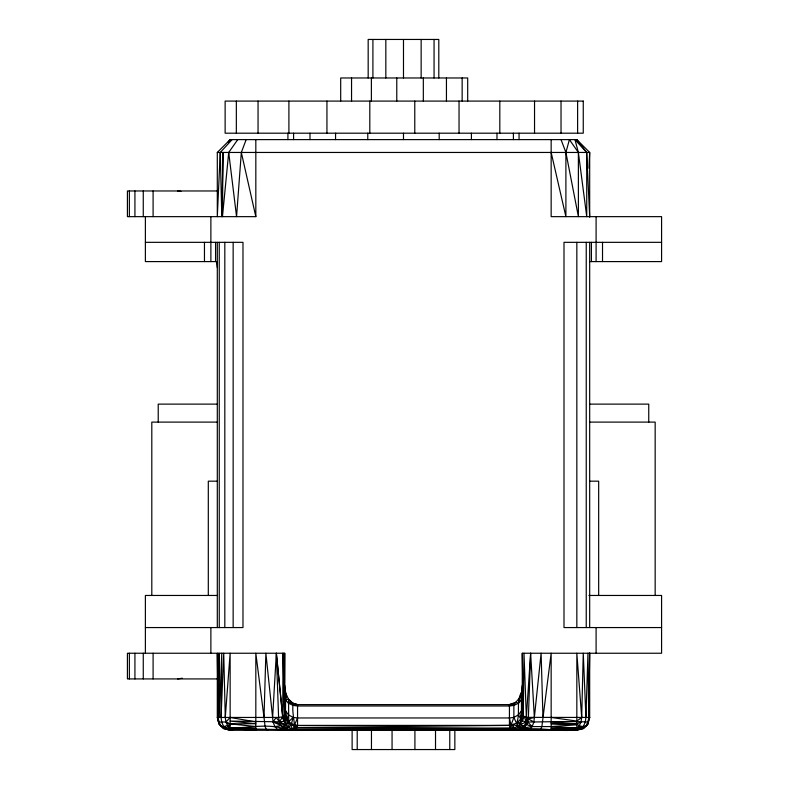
<?xml version="1.0" encoding="UTF-8"?>
<svg xmlns="http://www.w3.org/2000/svg" width="789" height="789" viewBox="0 0 789 789"><rect width="100%" height="100%" fill="white"/><g stroke="black" fill="none" stroke-linecap="round" stroke-linejoin="round"><path stroke-width="1.18" d="M589.679 652.967L589.679 717.448L587.963 723.868L583.229 728.572C562.222 733.967 539.163 725.535 518.265 730.289L293.784 729.786L288.636 727.28L286.2 725.111L284.582 714.223L284.711 653.243L127.414 653.243L127.414 678.925L217.064 678.925M525.661 730.289L520.553 729.549L526.983 730.289L529.429 729.529L532.151 726.57L533.897 721.915L534.36 717.448L530.632 653.243L528.383 717.448C529.123 727.419 518.738 730.259 510.532 728.385L280.085 730.289L277.501 729.5L274.799 726.531L273.073 721.896L276.15 717.448L279.464 721.817L283.843 721.274L285.835 717.319L284.582 714.223L282.995 653.243L282.758 716.649L279.464 721.817L230.141 721.077L255.823 723.71L230.141 723.868L225.92 722.004L218.898 722.004L218.267 721.077L217.3 653.243L217.3 717.448L219.017 723.868L220.733 725.86L223.751 728.572L230.141 730.289L576.838 730.289L583.229 728.572L587.963 723.868L588.722 717.448L589.679 653.243M221.058 717.448L223.721 653.243L225.279 717.448L225.92 722.004L227.755 725.86L230.141 727.981L255.823 728.326L230.141 728.572L226.719 729.342L223.751 726.57L221.758 722.389L221.058 717.448L221.788 653.243L219.204 717.448L219.017 653.243L218.247 717.448L219.017 723.868L223.751 728.572L230.141 730.289L232.587 730.219M230.141 727.981C248.298 728.188 267.727 723.049 285.312 729.164L288.636 727.28L285.5 710.81L284.711 699.202L285.5 699.784L288.537 699.212L293.133 703.384C291.812 712.201 294.701 720.613 294.622 729.302L292.601 729.085L288.715 721.58L288.537 699.212L285.657 693.038L284.711 685.345M285.657 693.038L285.5 710.81L284.799 714.686L286.89 720.012L296.713 728.079L510.532 728.385L513.945 729.953L518.56 729.874C523.896 728.158 526.727 722.685 527.032 717.369L589.679 717.448L586.247 725.86L583.84 727.981M267.649 730.289L266.396 729.5L265.074 726.531L264.009 717.448L265.873 653.243L273.073 721.896L281.318 725.673L283.064 728.109L288.636 727.28L291.437 723.927L293.104 717.418L288.468 714.834L285.5 710.81L284.711 707.368L284.799 714.686L284.582 714.223M587.963 723.868L586.247 725.86L576.838 727.981L551.156 728.326L576.838 728.572L580.26 729.342L583.229 726.57L585.221 722.389L585.921 717.448L587.963 653.243L588.722 717.448M530.632 653.243L526.371 717.339L526.667 724.608L532.151 726.57L551.156 726.57L576.838 727.981L579.215 725.86L581.049 722.004L581.7 717.448L583.258 653.243L585.921 717.448M232.114 139.614L220.259 152.455L217.3 216.65L217.3 152.455L230.141 139.614L576.838 139.614L589.679 152.455L589.679 217.143M588.959 168.195L589.679 152.455L217.3 152.455M551.156 730.289L551.156 653.243L541.885 726.57L540.564 729.529L534.666 730.289M588.939 595.458L661.586 595.458L661.586 653.243L522.269 653.243L522.269 713.226L523.294 716.106L527.032 717.369L527.486 721.797L532.151 726.57L523.778 727.941L529.429 729.529L521.637 729.204L518.56 729.874L511.4 728.789L517.525 726.787L520.03 724.618C522.88 711.678 520.227 698.354 522.269 685.345M272.619 717.448L276.347 653.243L282.758 716.649L284.523 714.676L284.711 653.243M246.158 139.614L241.326 152.455L236.562 216.65L228.711 152.455L237.745 139.614M225.279 717.448L230.141 653.243L230.141 730.289M286.486 695.553L285.5 699.784L285.579 692.377L284.711 689.034L285.5 699.784L288.468 703.206L293.104 705.405L297.552 705.987L509.428 705.987L513.866 705.405L518.501 703.206L521.47 699.784L522.269 696.5L521.43 692.397C515.819 701.894 520.651 713.315 516.588 723.326L517.525 726.787L523.087 728.74L525.198 726.304L520.03 724.618L518.245 721.6L520.71 719.026L522.269 713.226M288.636 727.28L281.762 726.284L286.2 725.111L288.093 721.047M520.03 724.618L524.182 716.461L526.204 722.004L520.03 724.618L522.269 706.944L521.115 717.526L522.446 720.811L526.204 722.004C546.816 721.994 567.666 721.038 588.081 722.004L589.679 717.448M228.711 152.455L222.459 216.65L223.001 152.455L221.788 216.65L220.259 152.455M526.667 724.608L524.192 725.86L517.525 726.787L518.245 721.6L516.588 723.326L509.428 725.397L296.891 727.507L510.532 728.385L509.428 725.397L509.428 704.607L515.759 702.279L518.837 698.817M291.437 723.927L294.642 724.696L297.226 726.452L294.701 726.245L292.601 729.085L285.312 729.164C288.794 731.295 293.538 730.328 296.713 728.079L297.552 725.397L297.552 704.607L293.133 703.384L288.468 703.206L288.991 700.011L292.098 702.92L297.552 704.607L509.428 704.607L513.836 703.384M522.446 720.811L523.294 716.106L523.985 653.243L526.371 717.339M288.468 714.834L286.89 720.012L282.876 716.52L283.843 721.274L286.2 725.111L273.073 721.896M293.784 729.786L518.56 729.874L510.187 727.448L513.866 717.418L513.866 705.405L515.759 702.279L518.501 703.206L521.381 692.801L521.47 699.784M522.062 728.06L521.637 729.204L526.983 730.289L540.564 729.529L544.706 730.289L576.838 728.572L583.229 726.57L583.229 728.572M587.026 724.805L588.081 722.004M521.47 710.81L518.501 714.834L513.866 717.418L509.428 717.96L297.552 717.96L294.642 724.696L297.552 725.397L509.428 725.397M255.823 721.896L230.141 717.448L225.92 722.004L230.141 724.805L223.751 726.57L223.129 727.981L219.017 723.868L218.267 721.077M228.021 142.365L230.141 139.614M510.187 727.448L512.337 724.825L513.461 728.582L513.747 724.322L517.525 726.787M294.701 726.245L290.53 724.489L287.985 722.389L293.104 717.418L297.552 717.96M521.115 717.526L523.294 716.106L522.269 653.243M509.428 705.987L512.801 703.985L513.866 705.405M295.234 704.311L293.104 705.405L297.552 704.607M581.049 722.004L576.838 723.868L551.156 723.71L576.838 724.805L551.156 726.57M527.032 717.369L528.314 718.986L534.36 717.448L541.106 653.243L542.97 717.448M283.843 721.274L282.62 716.806L278.596 717.448L217.3 717.448L220.733 725.86L230.141 728.572L277.501 729.5L283.064 728.109M287.502 730.2L292.601 729.085M182.279 678.215L177.584 678.925M274.799 726.531L281.318 725.673L279.819 723.562L278.596 717.448L276.347 653.243L282.62 716.806M280.085 730.289L286.417 729.687L277.501 729.5M288.468 703.206L292.098 702.92M217.064 190.968L127.414 190.968L127.414 216.65L255.823 216.65L255.823 139.614M145.383 242.331L242.982 242.331L242.982 627.561L145.383 627.561M661.586 242.331L563.997 242.331L563.997 627.561L661.586 627.561M217.3 261.593L145.383 261.593L145.383 216.65M589.679 261.593L661.586 261.593L661.586 216.65L551.156 216.65L551.156 139.614M217.3 404.126L158.224 404.126L158.224 422.105M589.679 404.126L648.745 404.126L648.745 422.105M217.3 422.105L151.804 422.105L151.804 595.458M589.679 422.105L655.166 422.105L655.166 595.458M217.3 481.172L208.306 481.172L208.306 595.458M589.679 481.172L598.673 481.172L598.673 595.458M217.3 595.458L145.383 595.458L145.383 653.243M177.584 190.968L180.967 191.352M551.156 721.915L576.838 723.868L579.215 725.86L583.229 726.57M230.141 723.868L255.823 726.531M287.265 722.132L289.168 722.389L288.892 720.416M551.156 717.448L576.838 721.077L581.7 717.448L576.838 653.243L576.838 730.289M279.464 721.817L286.2 725.111M528.314 718.986L533.897 721.915M227.755 725.86L230.141 728.572L255.823 730.289L255.823 653.243L264.009 717.448M576.838 139.614L586.7 152.455L589.679 216.65M287.985 722.389L285.579 718.68L284.523 714.676L282.995 653.243M518.501 714.834L520.71 719.026M513.866 717.418L516.588 723.326M561.038 139.614L565.9 152.455L578.396 216.65L578.376 152.455L574.954 139.614L586.7 152.455L586.75 216.65L578.376 152.455L569.402 139.614L565.9 152.455L565.9 216.65L551.156 152.455M241.326 152.455L255.823 216.65M509.428 717.96L510.966 725.308M216.679 261.524L217.3 267.56M284.711 713.226L284.799 714.686M602.52 242.331L602.52 261.593M596.099 216.65L596.099 261.593M596.099 627.561L596.099 653.243M591.405 242.331L591.405 261.593M589.679 242.331L589.679 627.561M586.237 242.331L586.237 627.561M577.617 101.091L577.617 133.193M576.838 242.331L576.838 627.561M561.028 101.091L561.028 133.193M534.538 101.091L534.538 133.193M519.054 133.193L519.054 139.614M513.402 133.193L513.402 139.614M499.812 101.091L499.812 133.193M496.981 133.193L496.981 139.614M471.418 133.193L471.418 139.614M467.69 101.091L467.69 77.973L340.69 77.973L340.69 101.091M462.147 77.973L462.147 101.091M459.04 101.091L459.04 133.193M454.849 729.894L454.849 749.55L352.121 749.55L352.121 729.894M449.769 729.894L449.769 749.55M446.446 77.973L446.446 101.091M439.197 133.193L439.197 139.614M438.802 77.973L438.802 39.45L368.177 39.45L368.177 77.973M435.518 729.894L435.518 749.55M434.068 39.45L434.068 77.973M423.328 77.973L423.328 101.091M421.148 39.45L421.148 77.973M414.915 729.894L414.915 749.55M414.777 101.091L414.777 133.193M403.485 39.45L403.485 77.973M403.485 133.193L403.485 139.614M396.778 77.973L396.778 101.091M392.064 729.894L392.064 749.55M385.831 39.45L385.831 77.973M372.911 39.45L372.911 77.973M371.461 729.894L371.461 749.55M371.382 77.973L371.382 101.091M369.804 101.091L369.804 133.193M367.773 133.193L367.773 139.614M357.21 729.894L357.21 749.55M351.549 77.973L351.549 101.091M335.562 133.193L335.562 139.614M326.942 101.091L326.942 133.193M309.988 133.193L309.988 139.614M293.577 133.193L293.577 139.614M288.902 101.091L288.902 133.193M287.916 133.193L287.916 139.614M258.052 101.091L258.052 133.193M236.345 101.091L236.345 133.193M233.149 242.331L233.149 627.561M224.816 242.331L224.816 627.561M223.751 726.57L223.751 728.572M219.253 242.331L219.253 627.561M217.3 242.331L217.3 627.561M215.575 242.331L215.575 261.593M210.88 216.65L210.88 261.593M210.88 627.561L210.88 653.243M204.459 242.331L204.459 261.593M153.096 190.968L153.096 216.65M153.096 653.243L153.096 678.925M143.263 190.968L143.263 216.65M143.263 653.243L143.263 678.925M134.929 190.968L134.929 216.65M134.929 653.243L134.929 678.925M129.366 190.968L129.366 216.65M129.366 653.243L129.366 678.925M583.258 101.091L225.131 101.091L225.131 133.193L583.258 133.193L583.258 101.091"/></g></svg>
